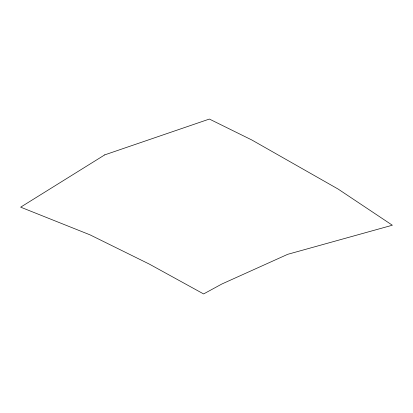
<?xml version="1.0" encoding="UTF-8"?>
<svg xmlns="http://www.w3.org/2000/svg" width="413" height="413" viewBox="0 0 413 413"><rect width="100%" height="100%" fill="white"/><g stroke="black" fill="none" stroke-linecap="round" stroke-linejoin="round"><path stroke-width="0.62" d="M104.757 154.865L20.65 207.166L89.972 234.827L149.346 264.108L203.609 293.942L221.874 284.005L287.716 254.315L392.35 225.224L338.082 189.035L251.842 139.997L209.391 119.058L104.757 154.865"/></g></svg>
